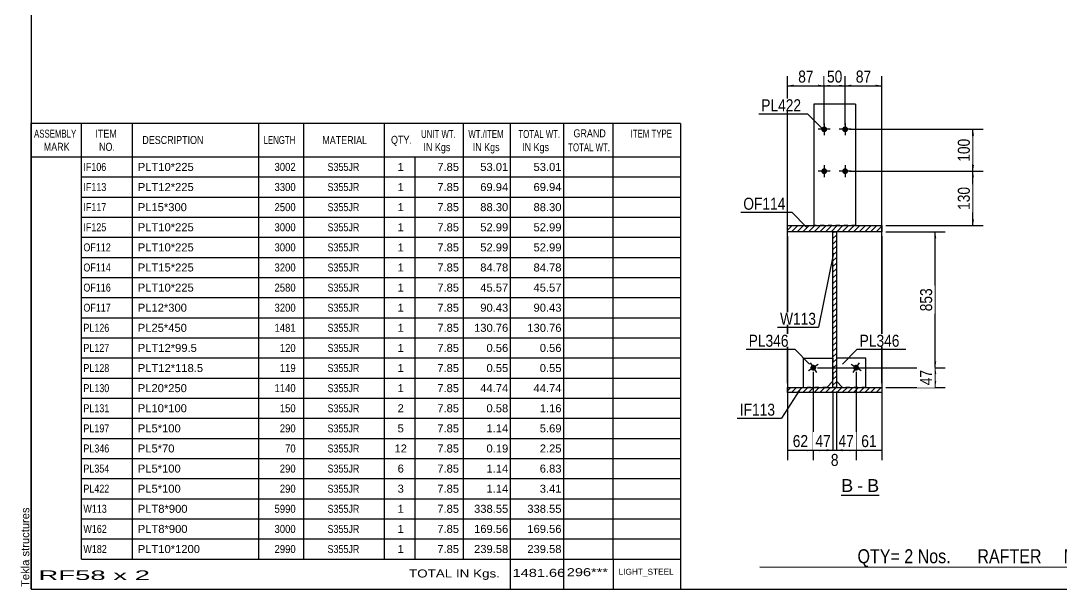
# Model space of a CAD drawing. Header units: millimetres. Extents: x -24 to 379, y -189 to 88.
# Drawn here: x -24 to 224.3, y -189.4 to -53.7 of the extents above; entities that cross this region are included whole.
import ezdxf

# ---------------------------------------------------------------- set-up
doc = ezdxf.new("R2010")
doc.units = ezdxf.units.MM
doc.linetypes.add('DXK_LINE_DOT1', pattern=[1.8814, 0.9407, -0.9407])
doc.styles.add('Arial', font='ARIAL.TTF', dxfattribs={"height": 0.2})
doc.styles.add('Arial Narrow', font='ARIALN.TTF', dxfattribs={"height": 0.2})

# ---------------------------------------------------------------- blocks, each defined once
blk = doc.blocks.new('Unknown-627207669-1211')
at = {"color": 5, "linetype": 'Continuous'}
for p, q in [((-21.46, 87.63), (-21.46, -189.37)), ((-21.46, -189.37), (378.54, -189.37))]:
    blk.add_line(p, q, dxfattribs=at)
at = {"color": 174, "linetype": 'Continuous', "style": 'Arial'}
blk.add_text('Tekla structures', height=1.9102, rotation=90, dxfattribs=at).set_placement((-21.96, -188.87))
blk = doc.blocks.new('Unknown-627207669-16 - 1232')
at = {"color": 7, "linetype": 'Continuous'}
blk.add_line((171.83, -166.93), (180.86, -166.93), dxfattribs=at)
at = {"color": 0, "linetype": 'Continuous'}
blk.add_wipeout([(174.68, -166.18), (174.68, -162.98), (171.83, -162.98), (171.83, -166.18)], dxfattribs=at)
blk.add_wipeout([(177.06, -166.18), (177.06, -162.98), (175.64, -162.98), (175.64, -166.18)], dxfattribs=at)
at = {"color": 96, "linetype": 'Continuous', "style": 'Arial'}
blk.add_text('B', height=3.06, dxfattribs=at).set_placement((171.83, -166.18))
at = {"color": 0, "linetype": 'Continuous'}
blk.add_wipeout([(180.86, -166.18), (180.86, -162.98), (178.02, -162.98), (178.02, -166.18)], dxfattribs=at)
at = {"color": 96, "linetype": 'Continuous', "style": 'Arial'}
for s, p in [('B', (178.02, -166.18)), ('-', (175.64, -166.18))]:
    blk.add_text(s, height=3.06, dxfattribs=at).set_placement(p)
blk = doc.blocks.new('Bolt-627207669-1268 - 1232')
at = {"linetype": 'Continuous'}
for points in [[(168.46, -79.63, -1), (167.06, -79.63, -1)], [(173.46, -79.63, -1), (172.06, -79.63, -1)], [(168.46, -89.63, -1), (167.06, -89.63, -1)], [(173.46, -89.63, -1), (172.06, -89.63, -1)]]:
    blk.add_hatch(color=3, dxfattribs=at).paths.add_polyline_path(points)
at = {"color": 3, "linetype": 'Continuous'}
for p, q in [((167.76, -78.23), (167.76, -81.03)), ((172.76, -78.23), (172.76, -81.03)), ((169.16, -79.63), (166.36, -79.63)), ((174.16, -79.63), (171.36, -79.63)), ((167.76, -88.23), (167.76, -91.03)), ((172.76, -88.23), (172.76, -91.03)), ((169.16, -89.63), (166.36, -89.63)), ((174.16, -89.63), (171.36, -89.63))]:
    blk.add_line(p, q, dxfattribs=at)
blk = doc.blocks.new('Part-627207669-1387 - 1232')
at = {"linetype": 'Continuous'}
h = blk.add_hatch(dxfattribs=at)
h.set_pattern_fill('', scale=0.3, style=0, pattern_type=0)
h.set_pattern_definition([(45, (181.513, -142.4315), (-0.67352, 0.67352), [])])
h.paths.add_polyline_path([(159.01, -142.43), (181.51, -142.43), (181.51, -141.23), (159.01, -141.23)])
at = {"color": 2, "linetype": 'Continuous'}
for p, q in [((159.01, -142.43), (159.01, -141.23)), ((159.01, -141.23), (181.51, -141.23)), ((181.51, -141.23), (181.51, -142.43)), ((181.51, -142.43), (159.01, -142.43))]:
    blk.add_line(p, q, dxfattribs=at)
blk = doc.blocks.new('Part-627207669-1317 - 1232')
at = {"color": 2, "linetype": 'Continuous'}
for p, q in [((177.66, -134.23), (170.66, -134.23)), ((177.66, -141.23), (177.66, -134.23)), ((170.66, -139.73), (172.16, -141.23))]:
    blk.add_line(p, q, dxfattribs=at)
at = {"color": 7, "linetype": 'DXK_LINE_DOT1'}
for p, q in [((170.66, -134.23), (170.66, -139.73)), ((177.66, -141.23), (172.16, -141.23))]:
    blk.add_line(p, q, dxfattribs=at)
blk = doc.blocks.new('Bolt-627207669-1255 - 1232')
at = {"linetype": 'Continuous'}
blk.add_hatch(color=3, dxfattribs=at).paths.add_polyline_path([(175.96, -136.9, -1), (174.77, -136.16, -1)])
at = {"color": 3, "linetype": 'Continuous'}
for p, q in [((176.55, -137.27), (174.18, -135.79)), ((176.11, -135.34), (174.62, -137.72))]:
    blk.add_line(p, q, dxfattribs=at)
blk = doc.blocks.new('Part-627207669-1287 - 1232')
at = {"linetype": 'Continuous'}
h = blk.add_hatch(dxfattribs=at)
h.set_pattern_fill('', scale=0.3, style=0, pattern_type=0)
h.set_pattern_definition([(45, (170.663, -141.2315), (-0.67352, 0.67352), [])])
h.paths.add_polyline_path([(169.86, -141.23), (170.66, -141.23), (170.66, -104.13), (169.86, -104.13)])
at = {"color": 2, "linetype": 'Continuous'}
for p, q in [((169.86, -119.13), (169.86, -104.13)), ((169.86, -104.13), (170.66, -104.13)), ((170.66, -104.13), (170.66, -119.13)), ((169.86, -141.23), (169.86, -119.23)), ((170.66, -119.23), (170.66, -141.23)), ((170.66, -141.23), (169.86, -141.23))]:
    blk.add_line(p, q, dxfattribs=at)
blk = doc.blocks.new('Bolt-627207669-1256 - 1232')
at = {"linetype": 'Continuous'}
blk.add_hatch(color=3, dxfattribs=at).paths.add_polyline_path([(165.76, -136.16, -1), (164.57, -136.9, -1)])
at = {"color": 3, "linetype": 'Continuous'}
for p, q in [((166.35, -135.79), (163.98, -137.27)), ((164.42, -135.34), (165.91, -137.72))]:
    blk.add_line(p, q, dxfattribs=at)
blk = doc.blocks.new('Part-627207669-1322 - 1232')
at = {"color": 2, "linetype": 'Continuous'}
for p, q in [((162.86, -141.23), (162.86, -134.23)), ((162.86, -134.23), (169.86, -134.23)), ((169.86, -139.73), (168.36, -141.23))]:
    blk.add_line(p, q, dxfattribs=at)
at = {"color": 7, "linetype": 'DXK_LINE_DOT1'}
for p, q in [((169.86, -134.23), (169.86, -139.73)), ((168.36, -141.23), (162.86, -141.23))]:
    blk.add_line(p, q, dxfattribs=at)
blk = doc.blocks.new('Part-627207669-1356 - 1232')
at = {"color": 2, "linetype": 'Continuous'}
for p, q in [((175.26, -73.63), (165.26, -73.63)), ((165.26, -73.63), (165.26, -102.63)), ((175.26, -73.63), (175.26, -102.63))]:
    blk.add_line(p, q, dxfattribs=at)
at = {"color": 7, "linetype": 'DXK_LINE_DOT1'}
blk.add_line((175.26, -102.63), (165.26, -102.63), dxfattribs=at)
blk = doc.blocks.new('Part-627207669-1414 - 1232')
at = {"linetype": 'Continuous'}
h = blk.add_hatch(dxfattribs=at)
h.set_pattern_fill('', scale=0.3, style=0, pattern_type=0)
h.set_pattern_definition([(45, (181.513, -104.1315), (-0.67352, 0.67352), [])])
h.paths.add_polyline_path([(159.01, -104.13), (181.51, -104.13), (181.51, -102.63), (159.01, -102.63)])
at = {"color": 2, "linetype": 'Continuous'}
for p, q in [((159.01, -104.13), (159.01, -102.63)), ((159.01, -102.63), (181.51, -102.63)), ((181.51, -104.13), (159.01, -104.13)), ((181.51, -102.63), (181.51, -104.13))]:
    blk.add_line(p, q, dxfattribs=at)
blk = doc.blocks.new('StraightDimension-627207669-1445 - 1232')
at = {"linetype": 'Continuous'}
for points in [[(160.51, -156.48), (159.01, -156.23), (160.51, -155.98)], [(163.66, -155.98), (165.16, -156.23), (163.66, -156.48)]]:
    blk.add_hatch(color=7, dxfattribs=at).paths.add_polyline_path(points)
at = {"color": 7, "linetype": 'Continuous'}
for p, q in [((159.01, -105.13), (159.01, -158.63)), ((165.16, -137.53), (165.16, -158.63)), ((159.01, -156.23), (165.16, -156.23))]:
    blk.add_line(p, q, dxfattribs=at)
at = {"color": 0}
blk.add_wipeout([(164.52, -156.08), (164.52, -151.88), (159.66, -151.88), (159.66, -156.08)], dxfattribs=at)
at = {"color": 3, "style": 'Arial Narrow'}
blk.add_text('62', height=2.863, dxfattribs=at).set_placement((160.26, -155.48))
blk = doc.blocks.new('StraightDimension-627207669-1510 - 1232')
at = {"linetype": 'Continuous'}
for points in [[(160.51, -69.48), (159.01, -69.23), (160.51, -68.98)], [(166.26, -68.98), (167.76, -69.23), (166.26, -69.48)]]:
    blk.add_hatch(color=7, dxfattribs=at).paths.add_polyline_path(points)
at = {"color": 7, "linetype": 'Continuous'}
for p, q in [((159.01, -140.23), (159.01, -66.98)), ((167.76, -78.63), (167.76, -66.98)), ((159.01, -69.23), (167.76, -69.23))]:
    blk.add_line(p, q, dxfattribs=at)
at = {"color": 0}
blk.add_wipeout([(165.82, -69.08), (165.82, -64.88), (160.96, -64.88), (160.96, -69.08)], dxfattribs=at)
at = {"color": 3, "style": 'Arial Narrow'}
blk.add_text('87', height=2.863, dxfattribs=at).set_placement((161.56, -68.48))
blk = doc.blocks.new('StraightDimension-627207669-1558 - 1232')
at = {"linetype": 'Continuous'}
for points in [[(194.01, -105.63), (194.26, -104.13), (194.51, -105.63)], [(194.51, -135.03), (194.26, -136.53), (194.01, -135.03)]]:
    blk.add_hatch(color=7, dxfattribs=at).paths.add_polyline_path(points)
at = {"color": 7, "linetype": 'Continuous'}
for p, q in [((182.51, -104.13), (196.66, -104.13)), ((194.26, -136.53), (194.26, -104.13)), ((166.16, -136.53), (196.66, -136.53))]:
    blk.add_line(p, q, dxfattribs=at)
at = {"color": 0}
blk.add_wipeout([(194.11, -116.99), (189.91, -116.99), (189.91, -123.67), (194.11, -123.67)], dxfattribs=at)
at = {"color": 3, "style": 'Arial Narrow'}
blk.add_text('853', height=2.863, rotation=90.0002, dxfattribs=at).set_placement((193.51, -123.07))
blk = doc.blocks.new('StraightDimension-627207669-1419 - 1232')
at = {"linetype": 'Continuous'}
for points in [[(166.66, -156.48), (165.16, -156.23), (166.66, -155.98)], [(168.36, -155.98), (169.86, -156.23), (168.36, -156.48)]]:
    blk.add_hatch(color=7, dxfattribs=at).paths.add_polyline_path(points)
at = {"color": 7, "linetype": 'Continuous'}
for p, q in [((165.16, -137.53), (165.16, -158.63)), ((169.86, -142.23), (169.86, -158.63)), ((165.16, -156.23), (169.86, -156.23))]:
    blk.add_line(p, q, dxfattribs=at)
at = {"color": 0}
blk.add_wipeout([(169.94, -156.08), (169.94, -151.88), (165.08, -151.88), (165.08, -156.08)], dxfattribs=at)
at = {"color": 3, "style": 'Arial Narrow'}
blk.add_text('47', height=2.863, dxfattribs=at).set_placement((165.68, -155.48))
blk = doc.blocks.new('StraightDimension-627207669-1461 - 1232')
at = {"linetype": 'Continuous'}
for points in [[(176.86, -156.48), (175.36, -156.23), (176.86, -155.98)], [(180.01, -155.98), (181.51, -156.23), (180.01, -156.48)]]:
    blk.add_hatch(color=7, dxfattribs=at).paths.add_polyline_path(points)
at = {"color": 7, "linetype": 'Continuous'}
for p, q in [((181.51, -105.13), (181.51, -158.63)), ((175.36, -137.53), (175.36, -158.63)), ((175.36, -156.23), (181.51, -156.23))]:
    blk.add_line(p, q, dxfattribs=at)
at = {"color": 0}
blk.add_wipeout([(180.87, -156.08), (180.87, -151.88), (176.01, -151.88), (176.01, -156.08)], dxfattribs=at)
at = {"color": 3, "style": 'Arial Narrow'}
blk.add_text('61', height=2.863, dxfattribs=at).set_placement((176.61, -155.48))
blk = doc.blocks.new('StraightDimension-627207669-1477 - 1232')
at = {"linetype": 'Continuous'}
for points in [[(172.16, -156.48), (170.66, -156.23), (172.16, -155.98)], [(173.86, -155.98), (175.36, -156.23), (173.86, -156.48)]]:
    blk.add_hatch(color=7, dxfattribs=at).paths.add_polyline_path(points)
at = {"color": 7, "linetype": 'Continuous'}
for p, q in [((175.36, -137.53), (175.36, -158.63)), ((170.66, -142.23), (170.66, -158.63)), ((170.66, -156.23), (175.36, -156.23))]:
    blk.add_line(p, q, dxfattribs=at)
at = {"color": 0}
blk.add_wipeout([(175.44, -156.08), (175.44, -151.88), (170.58, -151.88), (170.58, -156.08)], dxfattribs=at)
at = {"color": 3, "style": 'Arial Narrow'}
blk.add_text('47', height=2.863, dxfattribs=at).set_placement((171.18, -155.48))
blk = doc.blocks.new('StraightDimension-627207669-1495 - 1232')
at = {"linetype": 'Continuous'}
for points in [[(168.36, -155.98), (169.86, -156.23), (168.36, -156.48)], [(172.16, -156.48), (170.66, -156.23), (172.16, -155.98)]]:
    blk.add_hatch(color=7, dxfattribs=at).paths.add_polyline_path(points)
at = {"color": 7, "linetype": 'Continuous'}
for p, q in [((169.86, -142.23), (169.86, -158.48)), ((170.66, -142.23), (170.66, -158.48)), ((169.86, -156.23), (170.66, -156.23))]:
    blk.add_line(p, q, dxfattribs=at)
at = {"color": 0}
blk.add_wipeout([(171.78, -160.58), (171.78, -156.38), (168.75, -156.38), (168.75, -160.58)], dxfattribs=at)
at = {"color": 3, "style": 'Arial Narrow'}
blk.add_text('8', height=2.86, dxfattribs=at).set_placement((169.35, -159.98))
blk = doc.blocks.new('StraightDimension-627207669-1521 - 1232')
at = {"linetype": 'Continuous'}
for points in [[(169.26, -69.48), (167.76, -69.23), (169.26, -68.98)], [(171.26, -68.98), (172.76, -69.23), (171.26, -69.48)]]:
    blk.add_hatch(color=7, dxfattribs=at).paths.add_polyline_path(points)
at = {"color": 7, "linetype": 'Continuous'}
for p, q in [((167.76, -78.63), (167.76, -66.98)), ((172.76, -78.63), (172.76, -66.98)), ((167.76, -69.23), (172.76, -69.23))]:
    blk.add_line(p, q, dxfattribs=at)
at = {"color": 0}
blk.add_wipeout([(172.69, -69.08), (172.69, -64.88), (167.83, -64.88), (167.83, -69.08)], dxfattribs=at)
at = {"color": 3, "style": 'Arial Narrow'}
blk.add_text('50', height=2.863, dxfattribs=at).set_placement((168.43, -68.48))
blk = doc.blocks.new('StraightDimension-627207669-1542 - 1232')
at = {"linetype": 'Continuous'}
for points in [[(194.01, -138.03), (194.26, -136.53), (194.51, -138.03)], [(194.51, -139.73), (194.26, -141.23), (194.01, -139.73)]]:
    blk.add_hatch(color=7, dxfattribs=at).paths.add_polyline_path(points)
at = {"color": 7, "linetype": 'Continuous'}
for p, q in [((166.16, -136.53), (196.66, -136.53)), ((194.26, -141.23), (194.26, -136.53)), ((182.51, -141.23), (196.66, -141.23))]:
    blk.add_line(p, q, dxfattribs=at)
at = {"color": 0}
blk.add_wipeout([(194.11, -136.45), (189.91, -136.45), (189.91, -141.31), (194.11, -141.31)], dxfattribs=at)
at = {"color": 3, "style": 'Arial Narrow'}
blk.add_text('47', height=2.863, rotation=90.0002, dxfattribs=at).set_placement((193.51, -140.71))
blk = doc.blocks.new('StraightDimension-627207669-1531 - 1232')
at = {"linetype": 'Continuous'}
for points in [[(174.26, -69.48), (172.76, -69.23), (174.26, -68.98)], [(180.01, -68.98), (181.51, -69.23), (180.01, -69.48)]]:
    blk.add_hatch(color=7, dxfattribs=at).paths.add_polyline_path(points)
at = {"color": 7, "linetype": 'Continuous'}
for p, q in [((172.76, -78.63), (172.76, -66.98)), ((181.51, -140.23), (181.51, -66.98)), ((172.76, -69.23), (181.51, -69.23))]:
    blk.add_line(p, q, dxfattribs=at)
at = {"color": 0}
blk.add_wipeout([(179.57, -69.08), (179.57, -64.88), (174.71, -64.88), (174.71, -69.08)], dxfattribs=at)
at = {"color": 3, "style": 'Arial Narrow'}
blk.add_text('87', height=2.863, dxfattribs=at).set_placement((175.31, -68.48))
blk = doc.blocks.new('StraightDimension-627207669-1575 - 1232')
at = {"linetype": 'Continuous'}
for points in [[(203.01, -81.13), (203.26, -79.63), (203.51, -81.13)], [(203.51, -88.13), (203.26, -89.63), (203.01, -88.13)]]:
    blk.add_hatch(color=7, dxfattribs=at).paths.add_polyline_path(points)
at = {"color": 7, "linetype": 'Continuous'}
for p, q in [((173.76, -79.63), (205.66, -79.63)), ((203.26, -89.63), (203.26, -79.63)), ((173.76, -89.63), (205.66, -89.63))]:
    blk.add_line(p, q, dxfattribs=at)
at = {"color": 0}
blk.add_wipeout([(203.11, -81.29), (198.91, -81.29), (198.91, -87.97), (203.11, -87.97)], dxfattribs=at)
at = {"color": 3, "style": 'Arial Narrow'}
blk.add_text('100', height=2.863, rotation=90.0002, dxfattribs=at).set_placement((202.51, -87.37))
blk = doc.blocks.new('StraightDimension-627207669-1585 - 1232')
at = {"linetype": 'Continuous'}
for points in [[(203.01, -91.13), (203.26, -89.63), (203.51, -91.13)], [(203.51, -101.13), (203.26, -102.63), (203.01, -101.13)]]:
    blk.add_hatch(color=7, dxfattribs=at).paths.add_polyline_path(points)
at = {"color": 7, "linetype": 'Continuous'}
for p, q in [((173.76, -89.63), (205.66, -89.63)), ((203.26, -102.63), (203.26, -89.63)), ((182.51, -102.63), (205.66, -102.63))]:
    blk.add_line(p, q, dxfattribs=at)
at = {"color": 0}
blk.add_wipeout([(203.11, -92.79), (198.91, -92.79), (198.91, -99.47), (203.11, -99.47)], dxfattribs=at)
at = {"color": 3, "style": 'Arial Narrow'}
blk.add_text('130', height=2.863, rotation=90.0002, dxfattribs=at).set_placement((202.51, -98.87))
blk = doc.blocks.new('CBS_BOM-627207669-4777')
at = {"color": 7, "linetype": 'Continuous'}
for p, q in [((-21.49, -86.2), (-21.49, -78.2)), ((-21.49, -78.2), (133.43, -78.2)), ((-9.49, -86.2), (-9.49, -78.2)), ((2.7, -86.2), (2.7, -78.2)), ((32.87, -86.2), (32.87, -78.2)), ((43.54, -86.2), (43.54, -78.2)), ((62.86, -86.2), (62.86, -78.2)), ((81.66, -86.2), (81.66, -78.2)), ((92.88, -86.2), (92.88, -78.2)), ((105.66, -86.2), (105.66, -78.2)), ((117.41, -86.2), (117.41, -78.2)), ((133.43, -78.21), (133.43, -86.19)), ((-21.49, -86.2), (133.43, -86.2)), ((-21.49, -91), (-21.49, -86.2)), ((-9.49, -91), (-9.49, -86.2)), ((2.7, -91), (2.7, -86.2)), ((32.87, -91), (32.87, -86.2)), ((43.54, -91), (43.54, -86.2)), ((62.86, -91), (62.86, -86.2)), ((70.13, -91), (70.13, -86.2)), ((81.66, -91), (81.66, -86.2)), ((92.88, -91), (92.88, -86.2)), ((105.66, -91), (105.66, -86.2)), ((117.43, -91), (117.43, -86.2)), ((133.43, -86.21), (133.43, -91)), ((-21.49, -95.8), (-21.49, -91)), ((-9.49, -91), (133.43, -91)), ((-9.49, -95.8), (-9.49, -91)), ((2.7, -95.8), (2.7, -91)), ((32.87, -95.8), (32.87, -91)), ((43.54, -95.8), (43.54, -91)), ((62.86, -95.8), (62.86, -91)), ((70.13, -95.8), (70.13, -91)), ((81.66, -95.8), (81.66, -91)), ((92.88, -95.8), (92.88, -91)), ((105.66, -95.8), (105.66, -91)), ((117.43, -95.8), (117.43, -91)), ((133.43, -91.01), (133.43, -95.8)), ((-21.49, -100.6), (-21.49, -95.8)), ((-9.49, -95.8), (133.43, -95.8)), ((-9.49, -100.6), (-9.49, -95.8)), ((2.7, -100.6), (2.7, -95.8)), ((32.87, -100.6), (32.87, -95.8)), ((43.54, -100.6), (43.54, -95.8)), ((62.86, -100.6), (62.86, -95.8)), ((70.13, -100.6), (70.13, -95.8)), ((81.66, -100.6), (81.66, -95.8)), ((92.88, -100.6), (92.88, -95.8)), ((105.66, -100.6), (105.66, -95.8)), ((117.43, -100.6), (117.43, -95.8)), ((133.43, -95.81), (133.43, -100.6)), ((-21.49, -105.4), (-21.49, -100.6)), ((-9.49, -100.6), (133.43, -100.6)), ((-9.49, -105.4), (-9.49, -100.6)), ((2.7, -105.4), (2.7, -100.6)), ((32.87, -105.4), (32.87, -100.6)), ((43.54, -105.4), (43.54, -100.6)), ((62.86, -105.4), (62.86, -100.6)), ((70.13, -105.4), (70.13, -100.6)), ((81.66, -105.4), (81.66, -100.6)), ((92.88, -105.4), (92.88, -100.6)), ((105.66, -105.4), (105.66, -100.6)), ((117.43, -105.4), (117.43, -100.6)), ((133.43, -100.61), (133.43, -105.4)), ((-21.49, -110.2), (-21.49, -105.4)), ((-9.49, -105.4), (133.43, -105.4)), ((-9.49, -110.2), (-9.49, -105.4)), ((2.7, -110.2), (2.7, -105.4)), ((32.87, -110.2), (32.87, -105.4)), ((43.54, -110.2), (43.54, -105.4)), ((62.86, -110.2), (62.86, -105.4)), ((70.13, -110.2), (70.13, -105.4)), ((81.66, -110.2), (81.66, -105.4)), ((92.88, -110.2), (92.88, -105.4)), ((105.66, -110.2), (105.66, -105.4)), ((117.43, -110.2), (117.43, -105.4)), ((133.43, -105.41), (133.43, -110.2)), ((-21.49, -115), (-21.49, -110.2)), ((-9.49, -110.2), (133.43, -110.2)), ((-9.49, -115), (-9.49, -110.2)), ((2.7, -115), (2.7, -110.2)), ((32.87, -115), (32.87, -110.2)), ((43.54, -115), (43.54, -110.2)), ((62.86, -115), (62.86, -110.2)), ((70.13, -115), (70.13, -110.2)), ((81.66, -115), (81.66, -110.2)), ((92.88, -115), (92.88, -110.2)), ((105.66, -115), (105.66, -110.2)), ((117.43, -115), (117.43, -110.2)), ((133.43, -110.21), (133.43, -115)), ((-21.49, -119.8), (-21.49, -115)), ((-9.49, -115), (133.43, -115)), ((-9.49, -119.8), (-9.49, -115)), ((2.7, -119.8), (2.7, -115)), ((32.87, -119.8), (32.87, -115)), ((43.54, -119.8), (43.54, -115)), ((62.86, -119.8), (62.86, -115)), ((70.13, -119.8), (70.13, -115)), ((81.66, -119.8), (81.66, -115)), ((92.88, -119.8), (92.88, -115)), ((105.66, -119.8), (105.66, -115)), ((117.43, -119.8), (117.43, -115)), ((133.43, -115.01), (133.43, -119.8)), ((-21.49, -124.6), (-21.49, -119.8)), ((-9.49, -119.8), (133.43, -119.8)), ((-9.49, -124.6), (-9.49, -119.8)), ((2.7, -124.6), (2.7, -119.8)), ((32.87, -124.6), (32.87, -119.8)), ((43.54, -124.6), (43.54, -119.8)), ((62.86, -124.6), (62.86, -119.8)), ((70.13, -124.6), (70.13, -119.8)), ((81.66, -124.6), (81.66, -119.8)), ((92.88, -124.6), (92.88, -119.8)), ((105.66, -124.6), (105.66, -119.8)), ((117.43, -124.6), (117.43, -119.8)), ((133.43, -119.81), (133.43, -124.6)), ((-21.49, -129.4), (-21.49, -124.6)), ((-9.49, -124.6), (133.43, -124.6)), ((-9.49, -129.4), (-9.49, -124.6)), ((2.7, -129.4), (2.7, -124.6)), ((32.87, -129.4), (32.87, -124.6)), ((43.54, -129.4), (43.54, -124.6)), ((62.86, -129.4), (62.86, -124.6)), ((70.13, -129.4), (70.13, -124.6)), ((81.66, -129.4), (81.66, -124.6)), ((92.88, -129.4), (92.88, -124.6)), ((105.66, -129.4), (105.66, -124.6)), ((117.43, -129.4), (117.43, -124.6)), ((133.43, -124.61), (133.43, -129.4)), ((-21.49, -134.2), (-21.49, -129.4)), ((-9.49, -129.4), (133.43, -129.4)), ((-9.49, -134.2), (-9.49, -129.4)), ((2.7, -134.2), (2.7, -129.4)), ((32.87, -134.2), (32.87, -129.4)), ((43.54, -134.2), (43.54, -129.4)), ((62.86, -134.2), (62.86, -129.4)), ((70.13, -134.2), (70.13, -129.4)), ((81.66, -134.2), (81.66, -129.4)), ((92.88, -134.2), (92.88, -129.4)), ((105.66, -134.2), (105.66, -129.4)), ((117.43, -134.2), (117.43, -129.4)), ((133.43, -129.41), (133.43, -134.2)), ((-21.49, -139), (-21.49, -134.2)), ((-9.49, -134.2), (133.43, -134.2)), ((-9.49, -139), (-9.49, -134.2)), ((2.7, -139), (2.7, -134.2)), ((32.87, -139), (32.87, -134.2)), ((43.54, -139), (43.54, -134.2)), ((62.86, -139), (62.86, -134.2)), ((70.13, -139), (70.13, -134.2)), ((81.66, -139), (81.66, -134.2)), ((92.88, -139), (92.88, -134.2)), ((105.66, -139), (105.66, -134.2)), ((117.43, -139), (117.43, -134.2)), ((133.43, -134.21), (133.43, -139)), ((-21.49, -143.8), (-21.49, -139)), ((-9.49, -139), (133.43, -139)), ((-9.49, -143.8), (-9.49, -139)), ((2.7, -143.8), (2.7, -139)), ((32.87, -143.8), (32.87, -139)), ((43.54, -143.8), (43.54, -139)), ((62.86, -143.8), (62.86, -139)), ((70.13, -143.8), (70.13, -139)), ((81.66, -143.8), (81.66, -139)), ((92.88, -143.8), (92.88, -139)), ((105.66, -143.8), (105.66, -139)), ((117.43, -143.8), (117.43, -139)), ((133.43, -139.01), (133.43, -143.8)), ((-21.49, -148.6), (-21.49, -143.8)), ((-9.49, -143.8), (133.43, -143.8)), ((-9.49, -148.6), (-9.49, -143.8)), ((2.7, -148.6), (2.7, -143.8)), ((32.87, -148.6), (32.87, -143.8)), ((43.54, -148.6), (43.54, -143.8)), ((62.86, -148.6), (62.86, -143.8)), ((70.13, -148.6), (70.13, -143.8)), ((81.66, -148.6), (81.66, -143.8)), ((92.88, -148.6), (92.88, -143.8)), ((105.66, -148.6), (105.66, -143.8)), ((117.43, -148.6), (117.43, -143.8)), ((133.43, -143.81), (133.43, -148.6)), ((-21.49, -153.4), (-21.49, -148.6)), ((-9.49, -148.6), (133.43, -148.6)), ((-9.49, -153.4), (-9.49, -148.6)), ((2.7, -153.4), (2.7, -148.6)), ((32.87, -153.4), (32.87, -148.6)), ((43.54, -153.4), (43.54, -148.6)), ((62.86, -153.4), (62.86, -148.6)), ((70.13, -153.4), (70.13, -148.6)), ((81.66, -153.4), (81.66, -148.6)), ((92.88, -153.4), (92.88, -148.6)), ((105.66, -153.4), (105.66, -148.6)), ((117.43, -153.4), (117.43, -148.6)), ((133.43, -148.61), (133.43, -153.4)), ((-21.49, -158.2), (-21.49, -153.4)), ((-9.49, -153.4), (133.43, -153.4)), ((-9.49, -158.2), (-9.49, -153.4)), ((2.7, -158.2), (2.7, -153.4)), ((32.87, -158.2), (32.87, -153.4)), ((43.54, -158.2), (43.54, -153.4)), ((62.86, -158.2), (62.86, -153.4)), ((70.13, -158.2), (70.13, -153.4)), ((81.66, -158.2), (81.66, -153.4)), ((92.88, -158.2), (92.88, -153.4)), ((105.66, -158.2), (105.66, -153.4)), ((117.43, -158.2), (117.43, -153.4)), ((133.43, -153.41), (133.43, -158.2)), ((-21.49, -163), (-21.49, -158.2)), ((-9.49, -158.2), (133.43, -158.2)), ((-9.49, -163), (-9.49, -158.2)), ((2.7, -163), (2.7, -158.2)), ((32.87, -163), (32.87, -158.2)), ((43.54, -163), (43.54, -158.2)), ((62.86, -163), (62.86, -158.2)), ((70.13, -163), (70.13, -158.2)), ((81.66, -163), (81.66, -158.2)), ((92.88, -163), (92.88, -158.2)), ((105.66, -163), (105.66, -158.2)), ((117.43, -163), (117.43, -158.2)), ((133.43, -158.21), (133.43, -163)), ((-21.49, -167.8), (-21.49, -163)), ((-9.49, -163), (133.43, -163)), ((-9.49, -167.8), (-9.49, -163)), ((2.7, -167.8), (2.7, -163)), ((32.87, -167.8), (32.87, -163)), ((43.54, -167.8), (43.54, -163)), ((62.86, -167.8), (62.86, -163)), ((70.13, -167.8), (70.13, -163)), ((81.66, -167.8), (81.66, -163)), ((92.88, -167.8), (92.88, -163)), ((105.66, -167.8), (105.66, -163)), ((117.43, -167.8), (117.43, -163)), ((133.43, -163.01), (133.43, -167.8)), ((-21.49, -172.6), (-21.49, -167.8)), ((-9.49, -167.8), (133.43, -167.8)), ((-9.49, -172.6), (-9.49, -167.8)), ((2.7, -172.6), (2.7, -167.8)), ((32.87, -172.6), (32.87, -167.8)), ((43.54, -172.6), (43.54, -167.8)), ((62.86, -172.6), (62.86, -167.8)), ((70.13, -172.6), (70.13, -167.8)), ((81.66, -172.6), (81.66, -167.8)), ((92.88, -172.6), (92.88, -167.8)), ((105.66, -172.6), (105.66, -167.8)), ((117.43, -172.6), (117.43, -167.8)), ((133.43, -167.81), (133.43, -172.6)), ((-21.49, -177.4), (-21.49, -172.6)), ((-9.49, -172.6), (133.43, -172.6)), ((-9.49, -177.4), (-9.49, -172.6)), ((2.7, -177.4), (2.7, -172.6)), ((32.87, -177.4), (32.87, -172.6)), ((43.54, -177.4), (43.54, -172.6)), ((62.86, -177.4), (62.86, -172.6)), ((70.13, -177.4), (70.13, -172.6)), ((81.66, -177.4), (81.66, -172.6)), ((92.88, -177.4), (92.88, -172.6)), ((105.66, -177.4), (105.66, -172.6)), ((117.43, -177.4), (117.43, -172.6)), ((133.43, -172.61), (133.43, -177.4)), ((-21.49, -182.2), (-21.49, -177.4)), ((-9.49, -177.4), (133.43, -177.4)), ((-9.49, -182.2), (-9.49, -177.4)), ((2.7, -182.2), (2.7, -177.4)), ((32.87, -182.2), (32.87, -177.4)), ((43.54, -182.2), (43.54, -177.4)), ((62.86, -182.2), (62.86, -177.4)), ((70.13, -182.2), (70.13, -177.4)), ((81.66, -182.2), (81.66, -177.4)), ((92.88, -182.2), (92.88, -177.4)), ((105.66, -182.2), (105.66, -177.4)), ((117.43, -182.2), (117.43, -177.4)), ((133.43, -177.41), (133.43, -182.2)), ((-21.49, -189.4), (-21.49, -182.22)), ((-9.49, -182.2), (133.43, -182.2)), ((92.88, -189.4), (92.88, -182.22)), ((105.66, -189.4), (105.66, -182.22)), ((117.47, -189.4), (117.47, -182.22)), ((133.43, -182.2), (133.43, -189.4)), ((-21.49, -189.4), (133.43, -189.4))]:
    blk.add_line(p, q, dxfattribs=at)
at = {"color": 3, "linetype": 'Continuous', "style": 'Arial'}
for s, height, width, p in [('ASSEMBLY', 1.91, 0.7, (-20.81, -81.63)), ('ITEM', 1.91, 0.8, (-6.16, -81.63)), ('DESCRIPTION', 1.9102, 0.8, (5.03, -83.14)), ('LENGTH', 1.91, 0.7, (33.97, -83.14)), ('MATERIAL', 1.91, 0.8, (47.99, -83.18)), ('QTY.', 1.91, 0.8, (64.38, -83.1)), ('UNIT WT.', 1.91, 0.7, (71.55, -81.71)), ('WT./ITEM', 1.91, 0.7, (82.84, -81.71)), ('TOTAL WT.', 1.91, 0.7, (94.78, -81.71)), ('GRAND', 1.91, 0.8, (107.93, -81.55)), ('ITEM TYPE', 1.91, 0.7, (121.57, -81.62)), ('MARK', 1.91, 0.8, (-18.49, -84.77)), ('NO.', 1.91, 0.8, (-5.3, -84.77)), ('IN Kgs', 1.91, 0.8, (72.13, -84.84)), ('IN Kgs', 1.91, 0.8, (83.88, -84.84)), ('IN Kgs', 1.91, 0.8, (95.68, -84.84)), ('TOTAL WT.', 1.91, 0.7, (106.67, -84.89))]:
    blk.add_text(s, height=height, dxfattribs=dict(at, width=width)).set_placement(p)
at = {"color": 7, "linetype": 'Continuous', "style": 'Arial'}
for s, width, p in [('IF106', 0.8, (-9.03, -89.57)), ('3002', 0.85, (36.58, -89.57)), ('S355JR', 0.8, (49.23, -89.57)), ('IF113', 0.8, (-9.03, -94.37)), ('3300', 0.85, (36.58, -94.37)), ('S355JR', 0.8, (49.23, -94.37)), ('IF117', 0.8, (-9.03, -99.17)), ('2500', 0.85, (36.58, -99.17)), ('S355JR', 0.8, (49.23, -99.17)), ('IF125', 0.8, (-9.03, -103.97)), ('3000', 0.85, (36.58, -103.97)), ('S355JR', 0.8, (49.23, -103.97)), ('OF112', 0.8, (-9.03, -108.77)), ('3000', 0.85, (36.58, -108.77)), ('S355JR', 0.8, (49.23, -108.77)), ('OF114', 0.8, (-9.03, -113.57)), ('3200', 0.85, (36.58, -113.57)), ('S355JR', 0.8, (49.23, -113.57)), ('OF116', 0.8, (-9.03, -118.37)), ('2580', 0.85, (36.58, -118.37)), ('S355JR', 0.8, (49.23, -118.37)), ('OF117', 0.8, (-9.03, -123.17)), ('3200', 0.85, (36.58, -123.17)), ('S355JR', 0.8, (49.23, -123.17)), ('PL126', 0.8, (-9.03, -127.97)), ('1481', 0.85, (36.58, -127.97)), ('S355JR', 0.8, (49.23, -127.97)), ('PL127', 0.8, (-9.03, -132.77)), ('120', 0.85, (37.84, -132.77)), ('S355JR', 0.8, (49.23, -132.77)), ('PL128', 0.8, (-9.03, -137.57)), ('119', 0.85, (37.84, -137.57)), ('S355JR', 0.8, (49.23, -137.57)), ('PL130', 0.8, (-9.03, -142.37)), ('1140', 0.85, (36.58, -142.37)), ('S355JR', 0.8, (49.23, -142.37)), ('PL131', 0.8, (-9.03, -147.17)), ('150', 0.85, (37.84, -147.17)), ('S355JR', 0.8, (49.23, -147.17)), ('PL197', 0.8, (-9.03, -151.97)), ('290', 0.85, (37.84, -151.97)), ('S355JR', 0.8, (49.23, -151.97)), ('PL346', 0.8, (-9.03, -156.77)), ('70', 0.85, (39.1, -156.77)), ('S355JR', 0.8, (49.23, -156.77)), ('PL354', 0.8, (-9.03, -161.57)), ('290', 0.85, (37.84, -161.57)), ('S355JR', 0.8, (49.23, -161.57)), ('PL422', 0.8, (-9.03, -166.37)), ('290', 0.85, (37.84, -166.37)), ('S355JR', 0.8, (49.23, -166.37)), ('W113', 0.8, (-9.03, -171.17)), ('5990', 0.85, (36.58, -171.17)), ('S355JR', 0.8, (49.23, -171.17)), ('W162', 0.8, (-9.03, -175.97)), ('3000', 0.85, (36.58, -175.97)), ('S355JR', 0.8, (49.23, -175.97)), ('W182', 0.8, (-9.03, -180.77)), ('2990', 0.85, (36.58, -180.77)), ('S355JR', 0.8, (49.23, -180.77))]:
    blk.add_text(s, height=1.91, dxfattribs=dict(at, width=width)).set_placement(p)
for s, height, p in [('PLT10*225', 1.91, (3.95, -89.57)), ('1', 1.91, (65.95, -89.57)), ('7.85', 1.91, (75.42, -89.57)), ('53.01', 1.91, (85.68, -89.57)), ('53.01', 1.91, (98.39, -89.57)), ('PLT12*225', 1.91, (3.95, -94.37)), ('1', 1.91, (65.95, -94.37)), ('7.85', 1.91, (75.42, -94.37)), ('69.94', 1.91, (85.68, -94.37)), ('69.94', 1.91, (98.39, -94.37)), ('PL15*300', 1.91, (3.95, -99.17)), ('1', 1.91, (65.95, -99.17)), ('7.85', 1.91, (75.42, -99.17)), ('88.30', 1.91, (85.68, -99.17)), ('88.30', 1.91, (98.39, -99.17)), ('PLT10*225', 1.91, (3.95, -103.97)), ('1', 1.91, (65.95, -103.97)), ('7.85', 1.91, (75.42, -103.97)), ('52.99', 1.91, (85.68, -103.97)), ('52.99', 1.91, (98.39, -103.97)), ('PLT10*225', 1.91, (3.95, -108.77)), ('1', 1.91, (65.95, -108.77)), ('7.85', 1.91, (75.42, -108.77)), ('52.99', 1.91, (85.68, -108.77)), ('52.99', 1.91, (98.39, -108.77)), ('PLT15*225', 1.91, (3.95, -113.57)), ('1', 1.91, (65.95, -113.57)), ('7.85', 1.91, (75.42, -113.57)), ('84.78', 1.91, (85.68, -113.57)), ('84.78', 1.91, (98.39, -113.57)), ('PLT10*225', 1.91, (3.95, -118.37)), ('1', 1.91, (65.95, -118.37)), ('7.85', 1.91, (75.42, -118.37)), ('45.57', 1.91, (85.68, -118.37)), ('45.57', 1.91, (98.39, -118.37)), ('PL12*300', 1.91, (3.95, -123.17)), ('1', 1.91, (65.95, -123.17)), ('7.85', 1.91, (75.42, -123.17)), ('90.43', 1.91, (85.68, -123.17)), ('90.43', 1.91, (98.39, -123.17)), ('PL25*450', 1.91, (3.95, -127.97)), ('1', 1.91, (65.95, -127.97)), ('7.85', 1.91, (75.42, -127.97)), ('130.76', 1.91, (84.2, -127.97)), ('130.76', 1.91, (96.91, -127.97)), ('PLT12*99.5', 1.91, (3.95, -132.77)), ('1', 1.91, (65.95, -132.77)), ('7.85', 1.91, (75.42, -132.77)), ('0.56', 1.91, (87.16, -132.77)), ('0.56', 1.91, (99.88, -132.77)), ('PLT12*118.5', 1.9102, (3.95, -137.57)), ('1', 1.91, (65.95, -137.57)), ('7.85', 1.91, (75.42, -137.57)), ('0.55', 1.91, (87.16, -137.57)), ('0.55', 1.91, (99.88, -137.57)), ('PL20*250', 1.91, (3.95, -142.37)), ('1', 1.91, (65.95, -142.37)), ('7.85', 1.91, (75.42, -142.37)), ('44.74', 1.91, (85.68, -142.37)), ('44.74', 1.91, (98.39, -142.37)), ('PL10*100', 1.91, (3.95, -147.17)), ('2', 1.91, (65.95, -147.17)), ('7.85', 1.91, (75.42, -147.17)), ('0.58', 1.91, (87.16, -147.17)), ('1.16', 1.91, (99.88, -147.17)), ('PL5*100', 1.91, (3.95, -151.97)), ('5', 1.91, (65.95, -151.97)), ('7.85', 1.91, (75.42, -151.97)), ('1.14', 1.91, (87.16, -151.97)), ('5.69', 1.91, (99.88, -151.97)), ('PL5*70', 1.91, (3.95, -156.77)), ('12', 1.91, (65.21, -156.77)), ('7.85', 1.91, (75.42, -156.77)), ('0.19', 1.91, (87.16, -156.77)), ('2.25', 1.91, (99.88, -156.77)), ('PL5*100', 1.91, (3.95, -161.57)), ('6', 1.91, (65.95, -161.57)), ('7.85', 1.91, (75.42, -161.57)), ('1.14', 1.91, (87.16, -161.57)), ('6.83', 1.91, (99.88, -161.57)), ('PL5*100', 1.91, (3.95, -166.37)), ('3', 1.91, (65.95, -166.37)), ('7.85', 1.91, (75.42, -166.37)), ('1.14', 1.91, (87.16, -166.37)), ('3.41', 1.91, (99.88, -166.37)), ('PLT8*900', 1.91, (3.95, -171.17)), ('1', 1.91, (65.95, -171.17)), ('7.85', 1.91, (75.42, -171.17)), ('338.55', 1.91, (84.2, -171.17)), ('338.55', 1.91, (96.91, -171.17)), ('PLT8*900', 1.91, (3.95, -175.97)), ('1', 1.91, (65.95, -175.97)), ('7.85', 1.91, (75.42, -175.97)), ('169.56', 1.91, (84.2, -175.97)), ('169.56', 1.91, (96.91, -175.97)), ('PLT10*1200', 1.91, (3.95, -180.77)), ('1', 1.91, (65.95, -180.77)), ('7.85', 1.91, (75.42, -180.77)), ('239.58', 1.91, (84.2, -180.77)), ('239.58', 1.91, (96.91, -180.77))]:
    blk.add_text(s, height=height, dxfattribs=at).set_placement(p)
at = {"color": 6, "linetype": 'Continuous', "style": 'Arial'}
for s, height, width, p in [('RF58 x 2', 2.292, 2.05, (-19.77, -187.21)), ('TOTAL IN Kgs.', 1.9102, 1.2, (68.67, -186.61)), ('1481.66', 1.91, 1.3, (93.4, -186.46)), ('296***', 1.91, 1.3, (106.33, -186.3))]:
    blk.add_text(s, height=height, dxfattribs=dict(at, width=width)).set_placement(p)
blk.add_text('LIGHT_STEEL', height=1.4135, dxfattribs=at).set_placement((118.68, -185.95))
blk = doc.blocks.new('CBS_CALLOFF-627207669-4778')
at = {"color": 7, "linetype": 'Continuous'}
blk.add_line((152.42, -184.1), (268.65, -184.12), dxfattribs=at)
at = {"color": 3, "linetype": 'Continuous', "style": 'Arial Narrow'}
blk.add_text('QTY= 2 Nos.      RAFTER     MKD : RF58', height=3.3405, dxfattribs=at).set_placement((175.71, -183.21))
blk = doc.blocks.new('Mark-627207669-1410 - 1232')
at = {"color": 7, "linetype": 'Continuous'}
blk.add_line((163.54, -102.96), (160.01, -99.43), dxfattribs=at)
at = {"color": 0}
blk.add_wipeout([(158.51, -98.83), (158.51, -95.83), (148.46, -95.83), (148.46, -98.83)], dxfattribs=at)
blk.add_wipeout([(158.51, -98.83), (158.51, -95.83), (148.46, -95.83), (148.46, -98.83)], dxfattribs=at)
at = {"color": 7, "linetype": 'Continuous'}
blk.add_line((147.86, -99.43), (160.01, -99.43), dxfattribs=at)
at = {"color": 3, "style": 'Arial Narrow'}
blk.add_text('OF114', height=2.863, dxfattribs=at).set_placement((148.46, -98.83))
blk = doc.blocks.new('Mark-627207669-1282 - 1232')
at = {"color": 0}
blk.add_wipeout([(165.82, -126.29), (165.82, -123.29), (157.23, -123.29), (157.23, -126.29)], dxfattribs=at)
blk.add_wipeout([(165.82, -126.29), (165.82, -123.29), (157.23, -123.29), (157.23, -126.29)], dxfattribs=at)
at = {"color": 7, "linetype": 'Continuous'}
for p in [(169.95, -109.16), (156.63, -126.89)]:
    blk.add_line(p, (166.42, -126.89), dxfattribs=at)
at = {"color": 3, "style": 'Arial Narrow'}
blk.add_text('W113', height=2.863, dxfattribs=at).set_placement((157.23, -126.29))
blk = doc.blocks.new('Mark-627207669-1313 - 1232')
at = {"color": 0}
blk.add_wipeout([(185.73, -131.53), (185.73, -128.53), (176.23, -128.53), (176.23, -131.53)], dxfattribs=at)
blk.add_wipeout([(185.73, -131.53), (185.73, -128.53), (176.23, -128.53), (176.23, -131.53)], dxfattribs=at)
at = {"color": 7, "linetype": 'Continuous'}
for p, q in [((172.09, -135.66), (175.63, -132.13)), ((175.63, -132.13), (187.23, -132.13))]:
    blk.add_line(p, q, dxfattribs=at)
at = {"color": 3, "style": 'Arial Narrow'}
blk.add_text('PL346', height=2.863, dxfattribs=at).set_placement((176.23, -131.53))
blk = doc.blocks.new('Mark-627207669-1318 - 1232')
at = {"color": 7, "linetype": 'Continuous'}
blk.add_line((164.29, -135.66), (160.76, -132.13), dxfattribs=at)
at = {"color": 0}
blk.add_wipeout([(159.26, -131.53), (159.26, -128.53), (149.75, -128.53), (149.75, -131.53)], dxfattribs=at)
blk.add_wipeout([(159.26, -131.53), (159.26, -128.53), (149.75, -128.53), (149.75, -131.53)], dxfattribs=at)
at = {"color": 7, "linetype": 'Continuous'}
blk.add_line((149.15, -132.13), (160.76, -132.13), dxfattribs=at)
at = {"color": 3, "style": 'Arial Narrow'}
blk.add_text('PL346', height=2.863, dxfattribs=at).set_placement((149.75, -131.53))
blk = doc.blocks.new('Mark-627207669-1352 - 1232')
at = {"color": 7, "linetype": 'Continuous'}
blk.add_line((167.29, -79.47), (163.76, -75.93), dxfattribs=at)
at = {"color": 0}
blk.add_wipeout([(162.26, -75.33), (162.26, -72.33), (152.75, -72.33), (152.75, -75.33)], dxfattribs=at)
blk.add_wipeout([(162.26, -75.33), (162.26, -72.33), (152.75, -72.33), (152.75, -75.33)], dxfattribs=at)
at = {"color": 7, "linetype": 'Continuous'}
blk.add_line((152.15, -75.93), (163.76, -75.93), dxfattribs=at)
at = {"color": 3, "style": 'Arial Narrow'}
blk.add_text('PL422', height=2.863, dxfattribs=at).set_placement((152.75, -75.33))
blk = doc.blocks.new('Mark-627207669-1383 - 1232')
at = {"color": 7, "linetype": 'Continuous'}
blk.add_line((161.87, -141.89), (157.54, -148.59), dxfattribs=at)
at = {"color": 0}
blk.add_wipeout([(156.04, -147.99), (156.04, -144.99), (147.63, -144.99), (147.63, -147.99)], dxfattribs=at)
blk.add_wipeout([(156.04, -147.99), (156.04, -144.99), (147.63, -144.99), (147.63, -147.99)], dxfattribs=at)
at = {"color": 7, "linetype": 'Continuous'}
blk.add_line((147.03, -148.59), (157.54, -148.59), dxfattribs=at)
at = {"color": 3, "style": 'Arial Narrow'}
blk.add_text('IF113', height=2.863, dxfattribs=at).set_placement((147.63, -147.99))

msp = doc.modelspace()

# ---------------------------------------------------------------- block references
for name in ['Unknown-627207669-1211', 'Part-627207669-1356 - 1232', 'CBS_BOM-627207669-4777', 'Bolt-627207669-1268 - 1232', 'Part-627207669-1414 - 1232', 'Part-627207669-1287 - 1232', 'Part-627207669-1322 - 1232', 'Bolt-627207669-1256 - 1232', 'Part-627207669-1317 - 1232', 'Bolt-627207669-1255 - 1232', 'Part-627207669-1387 - 1232', 'CBS_CALLOFF-627207669-4778']:
    msp.add_blockref(name, (0, 0))

# ---------------------------------------------------------------- next in the draw order: block references
for name in ['StraightDimension-627207669-1445 - 1232', 'Unknown-627207669-16 - 1232']:
    msp.add_blockref(name, (0, 0))

# ---------------------------------------------------------------- next in the draw order: block references
for name in ['StraightDimension-627207669-1510 - 1232', 'Mark-627207669-1383 - 1232']:
    msp.add_blockref(name, (0, 0))

# ---------------------------------------------------------------- next in the draw order: block references
for name in ['StraightDimension-627207669-1521 - 1232', 'Mark-627207669-1410 - 1232', 'StraightDimension-627207669-1558 - 1232', 'Mark-627207669-1318 - 1232']:
    msp.add_blockref(name, (0, 0))

# ---------------------------------------------------------------- next in the draw order: block references
for name in ['Mark-627207669-1352 - 1232', 'StraightDimension-627207669-1461 - 1232', 'Mark-627207669-1282 - 1232', 'StraightDimension-627207669-1419 - 1232']:
    msp.add_blockref(name, (0, 0))

# ---------------------------------------------------------------- next in the draw order: block references
msp.add_blockref('StraightDimension-627207669-1477 - 1232', (0, 0))

# ---------------------------------------------------------------- next in the draw order: block references
msp.add_blockref('StraightDimension-627207669-1495 - 1232', (0, 0))

# ---------------------------------------------------------------- next in the draw order: block references
msp.add_blockref('StraightDimension-627207669-1542 - 1232', (0, 0))

# ---------------------------------------------------------------- next in the draw order: block references
msp.add_blockref('StraightDimension-627207669-1531 - 1232', (0, 0))

# ---------------------------------------------------------------- next in the draw order: block references
for name in ['StraightDimension-627207669-1575 - 1232', 'Mark-627207669-1313 - 1232']:
    msp.add_blockref(name, (0, 0))

# ---------------------------------------------------------------- next in the draw order: block references
msp.add_blockref('StraightDimension-627207669-1585 - 1232', (0, 0))

doc.saveas('drawing.dxf')
